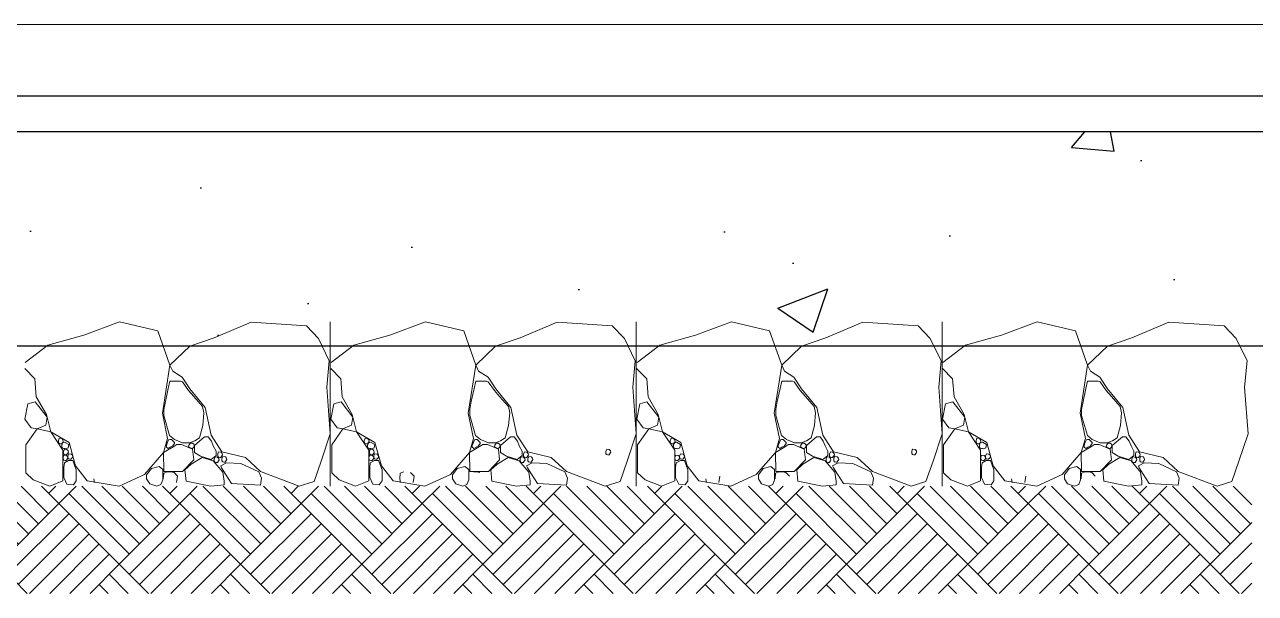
# Model space of a CAD drawing. Header units: millimetres. Extents: x -1932176 to 78768, y -1967 to 1266654.
# Drawn here: x -1855327.931 to -1855326.208, y 1151206.661 to 1151207.457 of the extents above; entities that cross this region are included whole.
import ezdxf

# ---------------------------------------------------------------- set-up
doc = ezdxf.new("R2010")
doc.units = ezdxf.units.MM
for name, color, linetype, lineweight in [('GROUND HATCH', 252, 'Continuous', 5), ('PLASTER', 252, 'Continuous', 15), ('section lines', 10, 'Continuous', 30)]:
    doc.layers.add(name, color=color, linetype=linetype, lineweight=lineweight)

msp = doc.modelspace()

# ---------------------------------------------------------------- hatches: boundary and pattern name
at = {"transparency": 33554582}
h = msp.add_hatch(dxfattribs=at)
h.set_pattern_fill('AR-CONC', color=256, scale=0.1)
h.set_pattern_definition([(50, (-1855419.87125, 1150986.7799), (0.7172602, -0.0627521), [0.075, -0.825]), (355, (-1855419.87125, 1150986.7799), (-0.1387513, 0.7521921), [0.06, -0.66]), (100.45144, (-1855419.8115, 1150986.7747), (0.5785088, 0.68944), [0.0637402, -0.7011421]), (46.1842, (-1855419.87125, 1150986.9799), (1.0672413, -0.1655193), [0.1125, -1.2375]), (96.63564, (-1855419.7823, 1150986.9661), (0.934662, 0.9741186), [0.0956103, -1.051714]), (351.18416, (-1855419.8713, 1150986.9799), (0.934662, 0.9741186), [0.09, -0.99]), (21, (-1855419.77125, 1150986.9299), (0.596907, -0.4026189), [0.075, -0.825]), (326, (-1855419.77125, 1150986.9299), (0.2433153, 0.72515), [0.06, -0.66]), (71.45144, (-1855419.7215, 1150986.8964), (0.8402224, 0.3225312), [0.0637402, -0.7011421]), (37.5, (-1855419.87125, 1150986.77993), (0.01215986, 0.33289385), [0, -0.652, 0, -0.67, 0, -0.6625]), (7.5, (-1855419.87125, 1150986.77993), (0.26306954, 0.3944117), [0, -0.382, 0, -0.637, 0, -0.2525]), (327.5, (-1855420.09425, 1150986.77993), (0.53382244, -0.02255487), [0, -0.25, 0, -0.78, 0, -1.035]), (317.5, (-1855420.19425, 1150986.77993), (0.5831862, 0.100105), [0, -0.325, 0, -0.518, 0, -0.735])])
h.paths.add_polyline_path([(-1855329.41345, 1151207.30688), (-1855329.41345, 1151207.00688), (-1855321.5808, 1151207.00688), (-1855321.5808, 1151207.30688)])
at = {"layer": 'GROUND HATCH', "ltscale": 3, "transparency": 33554687}
h = msp.add_hatch(dxfattribs=at)
h.set_pattern_fill('AR-PARQ1', color=256, scale=0.01, angle=45)
h.set_pattern_definition([(135, (-1856325.3285, 1150928.38429), (-0.169705627, 1e-17), [0.12, -0.12]), (135, (-1856325.31436, 1150928.39843), (-0.169705627, 1e-17), [0.12, -0.12]), (135, (-1856325.30022, 1150928.41258), (-0.169705627, 1e-17), [0.12, -0.12]), (135, (-1856325.28608, 1150928.42672), (-0.169705627, 1e-17), [0.12, -0.12]), (135, (-1856325.27194, 1150928.44086), (-0.169705627, 1e-17), [0.12, -0.12]), (135, (-1856325.25779, 1150928.455), (-0.169705627, 1e-17), [0.12, -0.12]), (135, (-1856325.24365, 1150928.46914), (-0.169705627, 1e-17), [0.12, -0.12]), (45, (-1856325.41336, 1150928.46914), (0.169705627, -1e-17), [0.12, -0.12]), (45, (-1856325.4275, 1150928.48329), (0.169705627, -1e-17), [0.12, -0.12]), (45, (-1856325.44164, 1150928.49743), (0.169705627, -1e-17), [0.12, -0.12]), (45, (-1856325.45578, 1150928.51157), (0.169705627, -1e-17), [0.12, -0.12]), (45, (-1856325.46993, 1150928.52571), (0.169705627, -1e-17), [0.12, -0.12]), (45, (-1856325.48407, 1150928.53985), (0.169705627, -1e-17), [0.12, -0.12]), (45, (-1856325.49821, 1150928.554), (0.169705627, -1e-17), [0.12, -0.12])])
h.paths.add_polyline_path([(-1855328.45717, 1151206.6608), (-1855328.02884, 1151206.6608), (-1855327.6005, 1151206.6608), (-1855327.17217, 1151206.6608), (-1855326.74383, 1151206.6608), (-1855326.21298, 1151206.6608), (-1855326.21298, 1151206.8108), (-1855326.74383, 1151206.8108), (-1855327.17217, 1151206.8108), (-1855327.6005, 1151206.8108), (-1855328.02884, 1151206.8108), (-1855328.45717, 1151206.8108), (-1855329.41298, 1151206.81714), (-1855329.41298, 1151206.66714)])

# ---------------------------------------------------------------- linework, layer by layer
at = {"layer": 'GROUND HATCH'}
for p, q in [((-1855327.5033, 1151206.8108), (-1855327.5033, 1151207.0408)), ((-1855327.5033, 1151206.8108), (-1855327.5033, 1151207.0408)), ((-1855327.5033, 1151206.8108), (-1855327.5033, 1151207.0408)), ((-1855327.07497, 1151206.8108), (-1855327.07497, 1151207.0408)), ((-1855327.07497, 1151206.8108), (-1855327.07497, 1151207.0408)), ((-1855327.07497, 1151206.8108), (-1855327.07497, 1151207.0408)), ((-1855326.64663, 1151206.8108), (-1855326.64663, 1151207.0408)), ((-1855326.64663, 1151206.8108), (-1855326.64663, 1151207.0408)), ((-1855326.64663, 1151206.8108), (-1855326.64663, 1151207.0408)), ((-1855327.73711, 1151206.82109), (-1855327.73663, 1151206.82924)), ((-1855327.73663, 1151206.82924), (-1855327.73126, 1151206.8307)), ((-1855327.73126, 1151206.8307), (-1855327.72729, 1151206.83088)), ((-1855327.72729, 1151206.83088), (-1855327.72209, 1151206.83005)), ((-1855327.72209, 1151206.83005), (-1855327.71715, 1151206.82477)), ((-1855327.40598, 1151206.82109), (-1855327.4055, 1151206.82924)), ((-1855327.4055, 1151206.82924), (-1855327.40013, 1151206.8307)), ((-1855327.39096, 1151206.83005), (-1855327.38601, 1151206.82477)), ((-1855327.30293, 1151206.8307), (-1855327.29896, 1151206.83088)), ((-1855327.29896, 1151206.83088), (-1855327.29375, 1151206.83005)), ((-1855326.88044, 1151206.82109), (-1855326.87996, 1151206.82924)), ((-1855326.87996, 1151206.82924), (-1855326.87459, 1151206.8307)), ((-1855326.87459, 1151206.8307), (-1855326.87062, 1151206.83088)), ((-1855326.87062, 1151206.83088), (-1855326.86542, 1151206.83005)), ((-1855326.86542, 1151206.83005), (-1855326.86048, 1151206.82477)), ((-1855326.45211, 1151206.82109), (-1855326.45162, 1151206.82924)), ((-1855326.45162, 1151206.82924), (-1855326.44626, 1151206.8307)), ((-1855326.44626, 1151206.8307), (-1855326.44229, 1151206.83088)), ((-1855326.44229, 1151206.83088), (-1855326.43708, 1151206.83005)), ((-1855326.43708, 1151206.83005), (-1855326.43214, 1151206.82477)), ((-1855327.83343, 1151206.81609), (-1855327.83432, 1151206.82109)), ((-1855327.71715, 1151206.82477), (-1855327.71862, 1151206.81602)), ((-1855327.4051, 1151206.81609), (-1855327.40598, 1151206.82109)), ((-1855327.38601, 1151206.82477), (-1855327.38749, 1151206.81602)), ((-1855326.97676, 1151206.81609), (-1855326.97765, 1151206.82109)), ((-1855326.95768, 1151206.82477), (-1855326.95916, 1151206.81602)), ((-1855326.54843, 1151206.81609), (-1855326.54931, 1151206.82109)), ((-1855326.52934, 1151206.82477), (-1855326.53082, 1151206.81602))]:
    msp.add_line(p, q, dxfattribs=at)
for points in [[(-1855327.93046, 1151206.98397), (-1855327.89867, 1151207.00804), (-1855327.84847, 1151207.02203), (-1855327.79842, 1151207.0408), (-1855327.74486, 1151207.02813), (-1855327.72782, 1151206.98031), (-1855327.73837, 1151206.91303), (-1855327.73107, 1151206.87737), (-1855327.73675, 1151206.85791), (-1855327.76353, 1151206.82711), (-1855327.79909, 1151206.8108), (-1855327.84379, 1151206.81815), (-1855327.86014, 1151206.83912), (-1855327.86914, 1151206.87178), (-1855327.89476, 1151206.8871), (-1855327.90088, 1151206.91106), (-1855327.91499, 1151206.93597), (-1855327.91687, 1151206.96087), (-1855327.93104, 1151206.97533)], [(-1855327.72782, 1151206.98031), (-1855327.70011, 1151207.00688), (-1855327.66594, 1151207.01826), (-1855327.61413, 1151207.0403), (-1855327.53679, 1151207.03512), (-1855327.51981, 1151207.01769), (-1855327.50472, 1151206.98612), (-1855327.50802, 1151206.94938), (-1855327.5033, 1151206.88416), (-1855327.51603, 1151206.84601), (-1855327.52594, 1151206.81727), (-1855327.54669, 1151206.8108), (-1855327.60093, 1151206.8314), (-1855327.62215, 1151206.85119), (-1855327.65516, 1151206.85873), (-1855327.67025, 1151206.88228), (-1855327.67874, 1151206.92091), (-1855327.69997, 1151206.94729), (-1855327.71081, 1151206.9633), (-1855327.72402, 1151206.97178), (-1855327.72402, 1151206.97178), (-1855327.72782, 1151206.98031)], [(-1855327.50212, 1151206.98397), (-1855327.47033, 1151207.00804), (-1855327.42013, 1151207.02203), (-1855327.37009, 1151207.0408), (-1855327.31653, 1151207.02813), (-1855327.29949, 1151206.98031), (-1855327.31004, 1151206.91303), (-1855327.30273, 1151206.87737), (-1855327.30841, 1151206.85791), (-1855327.33519, 1151206.82711), (-1855327.37075, 1151206.8108), (-1855327.41545, 1151206.81815), (-1855327.43181, 1151206.83912), (-1855327.4408, 1151206.87178), (-1855327.46642, 1151206.8871), (-1855327.47254, 1151206.91106), (-1855327.48665, 1151206.93597), (-1855327.48853, 1151206.96087), (-1855327.50271, 1151206.97533)], [(-1855327.29949, 1151206.98031), (-1855327.27178, 1151207.00688), (-1855327.2376, 1151207.01826), (-1855327.1858, 1151207.0403), (-1855327.10845, 1151207.03512), (-1855327.09147, 1151207.01769), (-1855327.07638, 1151206.98612), (-1855327.07968, 1151206.94938), (-1855327.07497, 1151206.88416), (-1855327.0877, 1151206.84601), (-1855327.0976, 1151206.81727), (-1855327.11835, 1151206.8108), (-1855327.17259, 1151206.8314), (-1855327.19381, 1151206.85119), (-1855327.22683, 1151206.85873), (-1855327.24192, 1151206.88228), (-1855327.25041, 1151206.92091), (-1855327.27163, 1151206.94729), (-1855327.28248, 1151206.9633), (-1855327.29568, 1151206.97178), (-1855327.29568, 1151206.97178), (-1855327.29949, 1151206.98031)], [(-1855327.07379, 1151206.98397), (-1855327.042, 1151207.00804), (-1855326.9918, 1151207.02203), (-1855326.94175, 1151207.0408), (-1855326.88819, 1151207.02813), (-1855326.87115, 1151206.98031), (-1855326.8817, 1151206.91303), (-1855326.8744, 1151206.87737), (-1855326.88008, 1151206.85791), (-1855326.90686, 1151206.82711), (-1855326.94242, 1151206.8108), (-1855326.98712, 1151206.81815), (-1855327.00347, 1151206.83912), (-1855327.01247, 1151206.87178), (-1855327.03809, 1151206.8871), (-1855327.04421, 1151206.91106), (-1855327.05832, 1151206.93597), (-1855327.0602, 1151206.96087), (-1855327.07437, 1151206.97533)], [(-1855326.87115, 1151206.98031), (-1855326.84344, 1151207.00688), (-1855326.80927, 1151207.01826), (-1855326.75746, 1151207.0403), (-1855326.68012, 1151207.03512), (-1855326.66314, 1151207.01769), (-1855326.64805, 1151206.98612), (-1855326.65135, 1151206.94938), (-1855326.64663, 1151206.88416), (-1855326.65936, 1151206.84601), (-1855326.66927, 1151206.81727), (-1855326.69002, 1151206.8108), (-1855326.74426, 1151206.8314), (-1855326.76548, 1151206.85119), (-1855326.79849, 1151206.85873), (-1855326.81358, 1151206.88228), (-1855326.82207, 1151206.92091), (-1855326.8433, 1151206.94729), (-1855326.85414, 1151206.9633), (-1855326.86735, 1151206.97178), (-1855326.86735, 1151206.97178), (-1855326.87115, 1151206.98031)], [(-1855326.64545, 1151206.98397), (-1855326.61366, 1151207.00804), (-1855326.56346, 1151207.02203), (-1855326.51342, 1151207.0408), (-1855326.45986, 1151207.02813), (-1855326.44282, 1151206.98031), (-1855326.45337, 1151206.91303), (-1855326.44606, 1151206.87737), (-1855326.45174, 1151206.85791), (-1855326.47852, 1151206.82711), (-1855326.51408, 1151206.8108), (-1855326.55878, 1151206.81815), (-1855326.57514, 1151206.83912), (-1855326.58413, 1151206.87178), (-1855326.60975, 1151206.8871), (-1855326.61587, 1151206.91106), (-1855326.62998, 1151206.93597), (-1855326.63186, 1151206.96087), (-1855326.64604, 1151206.97533)], [(-1855326.44282, 1151206.98031), (-1855326.41511, 1151207.00688), (-1855326.38093, 1151207.01826), (-1855326.32913, 1151207.0403), (-1855326.25178, 1151207.03512), (-1855326.2348, 1151207.01769), (-1855326.21971, 1151206.98612), (-1855326.22301, 1151206.94938), (-1855326.2183, 1151206.88416), (-1855326.23103, 1151206.84601), (-1855326.24093, 1151206.81727), (-1855326.26168, 1151206.8108), (-1855326.31592, 1151206.8314), (-1855326.33714, 1151206.85119), (-1855326.37016, 1151206.85873), (-1855326.38525, 1151206.88228), (-1855326.39374, 1151206.92091), (-1855326.41496, 1151206.94729), (-1855326.42581, 1151206.9633), (-1855326.43901, 1151206.97178), (-1855326.43901, 1151206.97178), (-1855326.44282, 1151206.98031)], [(-1855327.71291, 1151206.95793), (-1855327.72782, 1151206.95793), (-1855327.73018, 1151206.94735), (-1855327.73419, 1151206.9293), (-1855327.73628, 1151206.91826), (-1855327.73628, 1151206.90993), (-1855327.72828, 1151206.88163), (-1855327.72134, 1151206.87618), (-1855327.7102, 1151206.87152), (-1855327.70053, 1151206.87152), (-1855327.69314, 1151206.87447), (-1855327.68666, 1151206.87845), (-1855327.682, 1151206.89582), (-1855327.68041, 1151206.91344), (-1855327.68222, 1151206.92235), (-1855327.6945, 1151206.93644), (-1855327.70185, 1151206.94486), (-1855327.71043, 1151206.9568), (-1855327.71291, 1151206.95793)], [(-1855327.28458, 1151206.95793), (-1855327.29949, 1151206.95793), (-1855327.30184, 1151206.94735), (-1855327.30586, 1151206.9293), (-1855327.30794, 1151206.91826), (-1855327.30794, 1151206.90993), (-1855327.29994, 1151206.88163), (-1855327.29301, 1151206.87618), (-1855327.28186, 1151206.87152), (-1855327.2722, 1151206.87152), (-1855327.26481, 1151206.87447), (-1855327.25833, 1151206.87845), (-1855327.25367, 1151206.89582), (-1855327.25207, 1151206.91344), (-1855327.25389, 1151206.92235), (-1855327.26617, 1151206.93644), (-1855327.27351, 1151206.94486), (-1855327.28209, 1151206.9568), (-1855327.28458, 1151206.95793)], [(-1855326.85624, 1151206.95793), (-1855326.87115, 1151206.95793), (-1855326.87351, 1151206.94735), (-1855326.87752, 1151206.9293), (-1855326.87961, 1151206.91826), (-1855326.87961, 1151206.90993), (-1855326.87161, 1151206.88163), (-1855326.86467, 1151206.87618), (-1855326.85353, 1151206.87152), (-1855326.84386, 1151206.87152), (-1855326.83647, 1151206.87447), (-1855326.82999, 1151206.87845), (-1855326.82533, 1151206.89582), (-1855326.82374, 1151206.91344), (-1855326.82555, 1151206.92235), (-1855326.83783, 1151206.93644), (-1855326.84518, 1151206.94486), (-1855326.85376, 1151206.9568), (-1855326.85624, 1151206.95793)], [(-1855326.42791, 1151206.95793), (-1855326.44282, 1151206.95793), (-1855326.44517, 1151206.94735), (-1855326.44919, 1151206.9293), (-1855326.45127, 1151206.91826), (-1855326.45127, 1151206.90993), (-1855326.44327, 1151206.88163), (-1855326.43633, 1151206.87618), (-1855326.42519, 1151206.87152), (-1855326.41553, 1151206.87152), (-1855326.40814, 1151206.87447), (-1855326.40166, 1151206.87845), (-1855326.397, 1151206.89582), (-1855326.3954, 1151206.91344), (-1855326.39722, 1151206.92235), (-1855326.4095, 1151206.93644), (-1855326.41684, 1151206.94486), (-1855326.42542, 1151206.9568), (-1855326.42791, 1151206.95793)], [(-1855327.92204, 1151206.89243), (-1855327.9309, 1151206.90459), (-1855327.92668, 1151206.92604), (-1855327.91663, 1151206.92903), (-1855327.89997, 1151206.90743), (-1855327.90172, 1151206.8961), (-1855327.91388, 1151206.8909), (-1855327.92204, 1151206.89243)], [(-1855327.4937, 1151206.89243), (-1855327.50257, 1151206.90459), (-1855327.49834, 1151206.92604), (-1855327.4883, 1151206.92903), (-1855327.47163, 1151206.90743), (-1855327.47339, 1151206.8961), (-1855327.48555, 1151206.8909), (-1855327.4937, 1151206.89243)], [(-1855327.06537, 1151206.89243), (-1855327.07423, 1151206.90459), (-1855327.07, 1151206.92604), (-1855327.05996, 1151206.92903), (-1855327.0433, 1151206.90743), (-1855327.04505, 1151206.8961), (-1855327.05721, 1151206.8909), (-1855327.06537, 1151206.89243)], [(-1855326.63703, 1151206.89243), (-1855326.6459, 1151206.90459), (-1855326.64167, 1151206.92604), (-1855326.63162, 1151206.92903), (-1855326.61496, 1151206.90743), (-1855326.61671, 1151206.8961), (-1855326.62888, 1151206.8909), (-1855326.63703, 1151206.89243)], [(-1855327.8777, 1151206.86147), (-1855327.89476, 1151206.8871), (-1855327.91388, 1151206.8909), (-1855327.92965, 1151206.86852), (-1855327.92965, 1151206.82932), (-1855327.91932, 1151206.81982), (-1855327.89621, 1151206.8108), (-1855327.8777, 1151206.81838), (-1855327.8777, 1151206.86147)], [(-1855327.67926, 1151206.87987), (-1855327.6934, 1151206.868), (-1855327.6934, 1151206.85811), (-1855327.68492, 1151206.85275), (-1855327.67021, 1151206.84822), (-1855327.66313, 1151206.85359), (-1855327.66313, 1151206.85981), (-1855327.66709, 1151206.86715), (-1855327.66964, 1151206.87365), (-1855327.67415, 1151206.88005), (-1855327.67904, 1151206.88005)], [(-1855327.44936, 1151206.86147), (-1855327.46642, 1151206.8871), (-1855327.48555, 1151206.8909), (-1855327.50132, 1151206.86852), (-1855327.50132, 1151206.82932), (-1855327.49099, 1151206.81982), (-1855327.46787, 1151206.8108), (-1855327.44936, 1151206.81838), (-1855327.44936, 1151206.86147)], [(-1855327.25092, 1151206.87987), (-1855327.26507, 1151206.868), (-1855327.26507, 1151206.85811), (-1855327.25658, 1151206.85275), (-1855327.24187, 1151206.84822), (-1855327.2348, 1151206.85359), (-1855327.2348, 1151206.85981), (-1855327.23876, 1151206.86715), (-1855327.24131, 1151206.87365), (-1855327.24582, 1151206.88005), (-1855327.2507, 1151206.88005)], [(-1855327.02103, 1151206.86147), (-1855327.03809, 1151206.8871), (-1855327.05721, 1151206.8909), (-1855327.07298, 1151206.86852), (-1855327.07298, 1151206.82932), (-1855327.06265, 1151206.81982), (-1855327.03953, 1151206.8108), (-1855327.02103, 1151206.81838), (-1855327.02103, 1151206.86147)], [(-1855326.82259, 1151206.87987), (-1855326.83673, 1151206.868), (-1855326.83673, 1151206.85811), (-1855326.82825, 1151206.85275), (-1855326.81354, 1151206.84822), (-1855326.80646, 1151206.85359), (-1855326.80646, 1151206.85981), (-1855326.81042, 1151206.86715), (-1855326.81297, 1151206.87365), (-1855326.81748, 1151206.88005), (-1855326.82237, 1151206.88005)], [(-1855326.59269, 1151206.86147), (-1855326.60975, 1151206.8871), (-1855326.62888, 1151206.8909), (-1855326.64465, 1151206.86852), (-1855326.64465, 1151206.82932), (-1855326.63432, 1151206.81982), (-1855326.6112, 1151206.8108), (-1855326.59269, 1151206.81838), (-1855326.59269, 1151206.86147)], [(-1855326.39425, 1151206.87987), (-1855326.4084, 1151206.868), (-1855326.4084, 1151206.85811), (-1855326.39991, 1151206.85275), (-1855326.3852, 1151206.84822), (-1855326.37813, 1151206.85359), (-1855326.37813, 1151206.85981), (-1855326.38209, 1151206.86715), (-1855326.38464, 1151206.87365), (-1855326.38915, 1151206.88005), (-1855326.39403, 1151206.88005)], [(-1855327.88278, 1151206.87793), (-1855327.87934, 1151206.87736), (-1855327.87771, 1151206.87562), (-1855327.87725, 1151206.87358), (-1855327.87805, 1151206.87214), (-1855327.87971, 1151206.87007), (-1855327.88115, 1151206.87007), (-1855327.88308, 1151206.87048), (-1855327.88407, 1151206.87196), (-1855327.88407, 1151206.87453), (-1855327.88335, 1151206.87683), (-1855327.88278, 1151206.87793)], [(-1855327.87816, 1151206.87134), (-1855327.87528, 1151206.87266), (-1855327.86948, 1151206.86922), (-1855327.8704, 1151206.86436), (-1855327.87333, 1151206.86335), (-1855327.87509, 1151206.86348), (-1855327.87653, 1151206.86348), (-1855327.87846, 1151206.8639), (-1855327.87944, 1151206.86537), (-1855327.87944, 1151206.86794), (-1855327.87873, 1151206.87025), (-1855327.87816, 1151206.87134)], [(-1855327.87558, 1151206.86278), (-1855327.87214, 1151206.86222), (-1855327.87051, 1151206.86048), (-1855327.87006, 1151206.85844), (-1855327.87085, 1151206.857), (-1855327.87252, 1151206.85492), (-1855327.87396, 1151206.85492), (-1855327.87589, 1151206.85534), (-1855327.87687, 1151206.85681), (-1855327.87687, 1151206.85938), (-1855327.87615, 1151206.86169), (-1855327.87558, 1151206.86278)], [(-1855327.72253, 1151206.86653), (-1855327.73675, 1151206.85791), (-1855327.73635, 1151206.83122), (-1855327.7266, 1151206.83122), (-1855327.71034, 1151206.83122), (-1855327.6946, 1151206.84787), (-1855327.69624, 1151206.86259), (-1855327.71153, 1151206.86941), (-1855327.71823, 1151206.86914), (-1855327.72253, 1151206.86653)], [(-1855327.72966, 1151206.87564), (-1855327.73157, 1151206.8709), (-1855327.73287, 1151206.86764), (-1855327.73287, 1151206.86529), (-1855327.73052, 1151206.86377), (-1855327.72757, 1151206.86539), (-1855327.72403, 1151206.86733), (-1855327.72168, 1151206.87042), (-1855327.72168, 1151206.87213), (-1855327.72396, 1151206.87431), (-1855327.72586, 1151206.87613), (-1855327.72814, 1151206.87613), (-1855327.72966, 1151206.87564)], [(-1855327.69929, 1151206.87084), (-1855327.70122, 1151206.86833), (-1855327.70211, 1151206.86651), (-1855327.70078, 1151206.86558), (-1855327.69953, 1151206.8647), (-1855327.69636, 1151206.8636), (-1855327.69468, 1151206.86498), (-1855327.6941, 1151206.86661), (-1855327.69386, 1151206.86857), (-1855327.69455, 1151206.8695), (-1855327.69649, 1151206.87089), (-1855327.69796, 1151206.87119), (-1855327.69929, 1151206.87084)], [(-1855327.45445, 1151206.87793), (-1855327.451, 1151206.87736), (-1855327.44937, 1151206.87562), (-1855327.44892, 1151206.87358), (-1855327.44971, 1151206.87214), (-1855327.45138, 1151206.87007), (-1855327.45282, 1151206.87007), (-1855327.45475, 1151206.87048), (-1855327.45573, 1151206.87196), (-1855327.45573, 1151206.87453), (-1855327.45501, 1151206.87683), (-1855327.45445, 1151206.87793)], [(-1855327.44982, 1151206.87134), (-1855327.44694, 1151206.87266), (-1855327.44115, 1151206.86922), (-1855327.44207, 1151206.86436), (-1855327.44499, 1151206.86335), (-1855327.44676, 1151206.86348), (-1855327.4482, 1151206.86348), (-1855327.45013, 1151206.8639), (-1855327.45111, 1151206.86537), (-1855327.45111, 1151206.86794), (-1855327.45039, 1151206.87025), (-1855327.44982, 1151206.87134)], [(-1855327.44725, 1151206.86278), (-1855327.44381, 1151206.86222), (-1855327.44218, 1151206.86048), (-1855327.44172, 1151206.85844), (-1855327.44252, 1151206.857), (-1855327.44418, 1151206.85492), (-1855327.44562, 1151206.85492), (-1855327.44755, 1151206.85534), (-1855327.44854, 1151206.85681), (-1855327.44854, 1151206.85938), (-1855327.44782, 1151206.86169), (-1855327.44725, 1151206.86278)], [(-1855327.2942, 1151206.86653), (-1855327.30841, 1151206.85791), (-1855327.30802, 1151206.83122), (-1855327.29826, 1151206.83122), (-1855327.282, 1151206.83122), (-1855327.26626, 1151206.84787), (-1855327.2679, 1151206.86259), (-1855327.28319, 1151206.86941), (-1855327.2899, 1151206.86914), (-1855327.2942, 1151206.86653)], [(-1855327.30133, 1151206.87564), (-1855327.30323, 1151206.8709), (-1855327.30453, 1151206.86764), (-1855327.30453, 1151206.86529), (-1855327.30218, 1151206.86377), (-1855327.29924, 1151206.86539), (-1855327.2957, 1151206.86733), (-1855327.29334, 1151206.87042), (-1855327.29334, 1151206.87213), (-1855327.29562, 1151206.87431), (-1855327.29752, 1151206.87613), (-1855327.29981, 1151206.87613), (-1855327.30133, 1151206.87564)], [(-1855327.27095, 1151206.87084), (-1855327.27289, 1151206.86833), (-1855327.27378, 1151206.86651), (-1855327.27245, 1151206.86558), (-1855327.2712, 1151206.8647), (-1855327.26803, 1151206.8636), (-1855327.26635, 1151206.86498), (-1855327.26576, 1151206.86661), (-1855327.26552, 1151206.86857), (-1855327.26622, 1151206.8695), (-1855327.26816, 1151206.87089), (-1855327.26962, 1151206.87119), (-1855327.27095, 1151206.87084)], [(-1855327.11612, 1151206.86278), (-1855327.11267, 1151206.86222), (-1855327.11105, 1151206.86048), (-1855327.11059, 1151206.85844), (-1855327.11139, 1151206.857), (-1855327.11305, 1151206.85492), (-1855327.11449, 1151206.85492), (-1855327.11642, 1151206.85534), (-1855327.1174, 1151206.85681), (-1855327.1174, 1151206.85938), (-1855327.11669, 1151206.86169), (-1855327.11612, 1151206.86278)], [(-1855327.02611, 1151206.87793), (-1855327.02267, 1151206.87736), (-1855327.02104, 1151206.87562), (-1855327.02058, 1151206.87358), (-1855327.02138, 1151206.87214), (-1855327.02304, 1151206.87007), (-1855327.02448, 1151206.87007), (-1855327.02641, 1151206.87048), (-1855327.0274, 1151206.87196), (-1855327.0274, 1151206.87453), (-1855327.02668, 1151206.87683), (-1855327.02611, 1151206.87793)], [(-1855327.02149, 1151206.87134), (-1855327.0186, 1151206.87266), (-1855327.01281, 1151206.86922), (-1855327.01373, 1151206.86436), (-1855327.01666, 1151206.86335), (-1855327.01842, 1151206.86348), (-1855327.01986, 1151206.86348), (-1855327.02179, 1151206.8639), (-1855327.02277, 1151206.86537), (-1855327.02277, 1151206.86794), (-1855327.02206, 1151206.87025), (-1855327.02149, 1151206.87134)], [(-1855326.86586, 1151206.86653), (-1855326.88008, 1151206.85791), (-1855326.87968, 1151206.83122), (-1855326.86993, 1151206.83122), (-1855326.85367, 1151206.83122), (-1855326.83793, 1151206.84787), (-1855326.83957, 1151206.86259), (-1855326.85486, 1151206.86941), (-1855326.86156, 1151206.86914), (-1855326.86586, 1151206.86653)], [(-1855326.87299, 1151206.87564), (-1855326.8749, 1151206.8709), (-1855326.8762, 1151206.86764), (-1855326.8762, 1151206.86529), (-1855326.87385, 1151206.86377), (-1855326.8709, 1151206.86539), (-1855326.86736, 1151206.86733), (-1855326.86501, 1151206.87042), (-1855326.86501, 1151206.87213), (-1855326.86729, 1151206.87431), (-1855326.86919, 1151206.87613), (-1855326.87147, 1151206.87613), (-1855326.87299, 1151206.87564)], [(-1855326.84262, 1151206.87084), (-1855326.84455, 1151206.86833), (-1855326.84544, 1151206.86651), (-1855326.84411, 1151206.86558), (-1855326.84286, 1151206.8647), (-1855326.83969, 1151206.8636), (-1855326.83801, 1151206.86498), (-1855326.83743, 1151206.86661), (-1855326.83719, 1151206.86857), (-1855326.83788, 1151206.8695), (-1855326.83982, 1151206.87089), (-1855326.84129, 1151206.87119), (-1855326.84262, 1151206.87084)], [(-1855326.68778, 1151206.86278), (-1855326.68434, 1151206.86222), (-1855326.68271, 1151206.86048), (-1855326.68226, 1151206.85844), (-1855326.68305, 1151206.857), (-1855326.68472, 1151206.85492), (-1855326.68616, 1151206.85492), (-1855326.68809, 1151206.85534), (-1855326.68907, 1151206.85681), (-1855326.68907, 1151206.85938), (-1855326.68835, 1151206.86169), (-1855326.68778, 1151206.86278)], [(-1855326.59778, 1151206.87793), (-1855326.59433, 1151206.87736), (-1855326.5927, 1151206.87562), (-1855326.59225, 1151206.87358), (-1855326.59304, 1151206.87214), (-1855326.59471, 1151206.87007), (-1855326.59615, 1151206.87007), (-1855326.59808, 1151206.87048), (-1855326.59906, 1151206.87196), (-1855326.59906, 1151206.87453), (-1855326.59834, 1151206.87683), (-1855326.59778, 1151206.87793)], [(-1855326.59315, 1151206.87134), (-1855326.59027, 1151206.87266), (-1855326.58448, 1151206.86922), (-1855326.5854, 1151206.86436), (-1855326.58832, 1151206.86335), (-1855326.59009, 1151206.86348), (-1855326.59153, 1151206.86348), (-1855326.59346, 1151206.8639), (-1855326.59444, 1151206.86537), (-1855326.59444, 1151206.86794), (-1855326.59372, 1151206.87025), (-1855326.59315, 1151206.87134)], [(-1855326.43753, 1151206.86653), (-1855326.45174, 1151206.85791), (-1855326.45135, 1151206.83122), (-1855326.44159, 1151206.83122), (-1855326.42533, 1151206.83122), (-1855326.40959, 1151206.84787), (-1855326.41123, 1151206.86259), (-1855326.42652, 1151206.86941), (-1855326.43323, 1151206.86914), (-1855326.43753, 1151206.86653)], [(-1855326.44466, 1151206.87564), (-1855326.44656, 1151206.8709), (-1855326.44786, 1151206.86764), (-1855326.44786, 1151206.86529), (-1855326.44551, 1151206.86377), (-1855326.44257, 1151206.86539), (-1855326.43903, 1151206.86733), (-1855326.43667, 1151206.87042), (-1855326.43667, 1151206.87213), (-1855326.43895, 1151206.87431), (-1855326.44085, 1151206.87613), (-1855326.44314, 1151206.87613), (-1855326.44466, 1151206.87564)], [(-1855326.41428, 1151206.87084), (-1855326.41622, 1151206.86833), (-1855326.41711, 1151206.86651), (-1855326.41578, 1151206.86558), (-1855326.41453, 1151206.8647), (-1855326.41136, 1151206.8636), (-1855326.40968, 1151206.86498), (-1855326.40909, 1151206.86661), (-1855326.40885, 1151206.86857), (-1855326.40955, 1151206.8695), (-1855326.41149, 1151206.87089), (-1855326.41295, 1151206.87119), (-1855326.41428, 1151206.87084)], [(-1855327.87626, 1151206.85447), (-1855327.87282, 1151206.85391), (-1855327.87119, 1151206.85217), (-1855327.87074, 1151206.85013), (-1855327.87153, 1151206.84869), (-1855327.8732, 1151206.84661), (-1855327.87464, 1151206.84661), (-1855327.87657, 1151206.84703), (-1855327.87755, 1151206.8485), (-1855327.87755, 1151206.85107), (-1855327.87683, 1151206.85338), (-1855327.87626, 1151206.85447)], [(-1855327.87565, 1151206.84341), (-1855327.86984, 1151206.84697), (-1855327.86393, 1151206.84697), (-1855327.85921, 1151206.83391), (-1855327.85921, 1151206.81822), (-1855327.86305, 1151206.81253), (-1855327.87215, 1151206.81373), (-1855327.87642, 1151206.82304), (-1855327.87642, 1151206.83683), (-1855327.87565, 1151206.84341)], [(-1855327.86955, 1151206.85634), (-1855327.86611, 1151206.85577), (-1855327.86448, 1151206.85403), (-1855327.86403, 1151206.85199), (-1855327.86482, 1151206.85055), (-1855327.86649, 1151206.84848), (-1855327.86793, 1151206.84848), (-1855327.86986, 1151206.84889), (-1855327.87084, 1151206.85036), (-1855327.87084, 1151206.85294), (-1855327.87012, 1151206.85524), (-1855327.86955, 1151206.85634)], [(-1855327.69818, 1151206.84143), (-1855327.68271, 1151206.85108), (-1855327.66712, 1151206.84613), (-1855327.65371, 1151206.83051), (-1855327.65183, 1151206.81777), (-1855327.65183, 1151206.8126), (-1855327.67082, 1151206.8108), (-1855327.70532, 1151206.81806), (-1855327.70677, 1151206.83384), (-1855327.70677, 1151206.83384), (-1855327.69818, 1151206.84143)], [(-1855327.66453, 1151206.85193), (-1855327.66108, 1151206.85136), (-1855327.65946, 1151206.84962), (-1855327.659, 1151206.84758), (-1855327.6598, 1151206.84614), (-1855327.66146, 1151206.84407), (-1855327.6629, 1151206.84407), (-1855327.66483, 1151206.84448), (-1855327.66581, 1151206.84596), (-1855327.66581, 1151206.84853), (-1855327.66509, 1151206.85083), (-1855327.66453, 1151206.85193)], [(-1855327.6597, 1151206.85895), (-1855327.65626, 1151206.85838), (-1855327.65463, 1151206.85664), (-1855327.65417, 1151206.8546), (-1855327.65497, 1151206.85316), (-1855327.65663, 1151206.85108), (-1855327.65807, 1151206.85108), (-1855327.66, 1151206.8515), (-1855327.66099, 1151206.85297), (-1855327.66099, 1151206.85554), (-1855327.66027, 1151206.85785), (-1855327.6597, 1151206.85895)], [(-1855327.65367, 1151206.8525), (-1855327.65023, 1151206.85193), (-1855327.6486, 1151206.85019), (-1855327.64814, 1151206.84815), (-1855327.64894, 1151206.84672), (-1855327.6506, 1151206.84464), (-1855327.65204, 1151206.84464), (-1855327.65397, 1151206.84505), (-1855327.65496, 1151206.84653), (-1855327.65496, 1151206.8491), (-1855327.65424, 1151206.8514), (-1855327.65367, 1151206.8525)], [(-1855327.44793, 1151206.85447), (-1855327.44449, 1151206.85391), (-1855327.44286, 1151206.85217), (-1855327.4424, 1151206.85013), (-1855327.4432, 1151206.84869), (-1855327.44486, 1151206.84661), (-1855327.4463, 1151206.84661), (-1855327.44823, 1151206.84703), (-1855327.44922, 1151206.8485), (-1855327.44922, 1151206.85107), (-1855327.4485, 1151206.85338), (-1855327.44793, 1151206.85447)], [(-1855327.44731, 1151206.84341), (-1855327.44151, 1151206.84697), (-1855327.43559, 1151206.84697), (-1855327.43088, 1151206.83391), (-1855327.43088, 1151206.81822), (-1855327.43471, 1151206.81253), (-1855327.44381, 1151206.81373), (-1855327.44809, 1151206.82304), (-1855327.44809, 1151206.83683), (-1855327.44731, 1151206.84341)], [(-1855327.44122, 1151206.85634), (-1855327.43777, 1151206.85577), (-1855327.43615, 1151206.85403), (-1855327.43569, 1151206.85199), (-1855327.43649, 1151206.85055), (-1855327.43815, 1151206.84848), (-1855327.43959, 1151206.84848), (-1855327.44152, 1151206.84889), (-1855327.44251, 1151206.85036), (-1855327.44251, 1151206.85294), (-1855327.44179, 1151206.85524), (-1855327.44122, 1151206.85634)], [(-1855327.26985, 1151206.84143), (-1855327.25438, 1151206.85108), (-1855327.23879, 1151206.84613), (-1855327.22538, 1151206.83051), (-1855327.22349, 1151206.81777), (-1855327.22349, 1151206.8126), (-1855327.24249, 1151206.8108), (-1855327.27699, 1151206.81806), (-1855327.27844, 1151206.83384), (-1855327.27844, 1151206.83384), (-1855327.26985, 1151206.84143)], [(-1855327.23619, 1151206.85193), (-1855327.23275, 1151206.85136), (-1855327.23112, 1151206.84962), (-1855327.23067, 1151206.84758), (-1855327.23146, 1151206.84614), (-1855327.23313, 1151206.84407), (-1855327.23456, 1151206.84407), (-1855327.23649, 1151206.84448), (-1855327.23748, 1151206.84596), (-1855327.23748, 1151206.84853), (-1855327.23676, 1151206.85083), (-1855327.23619, 1151206.85193)], [(-1855327.23137, 1151206.85895), (-1855327.22792, 1151206.85838), (-1855327.22629, 1151206.85664), (-1855327.22584, 1151206.8546), (-1855327.22663, 1151206.85316), (-1855327.2283, 1151206.85108), (-1855327.22974, 1151206.85108), (-1855327.23167, 1151206.8515), (-1855327.23265, 1151206.85297), (-1855327.23265, 1151206.85554), (-1855327.23193, 1151206.85785), (-1855327.23137, 1151206.85895)], [(-1855327.22533, 1151206.8525), (-1855327.22189, 1151206.85193), (-1855327.22026, 1151206.85019), (-1855327.21981, 1151206.84815), (-1855327.2206, 1151206.84672), (-1855327.22227, 1151206.84464), (-1855327.22371, 1151206.84464), (-1855327.22564, 1151206.84505), (-1855327.22662, 1151206.84653), (-1855327.22662, 1151206.8491), (-1855327.2259, 1151206.8514), (-1855327.22533, 1151206.8525)], [(-1855327.01959, 1151206.85447), (-1855327.01615, 1151206.85391), (-1855327.01452, 1151206.85217), (-1855327.01407, 1151206.85013), (-1855327.01486, 1151206.84869), (-1855327.01653, 1151206.84661), (-1855327.01797, 1151206.84661), (-1855327.0199, 1151206.84703), (-1855327.02088, 1151206.8485), (-1855327.02088, 1151206.85107), (-1855327.02016, 1151206.85338), (-1855327.01959, 1151206.85447)], [(-1855327.01898, 1151206.84341), (-1855327.01317, 1151206.84697), (-1855327.00726, 1151206.84697), (-1855327.00254, 1151206.83391), (-1855327.00254, 1151206.81822), (-1855327.00638, 1151206.81253), (-1855327.01548, 1151206.81373), (-1855327.01975, 1151206.82304), (-1855327.01975, 1151206.83683), (-1855327.01898, 1151206.84341)], [(-1855327.01288, 1151206.85634), (-1855327.00944, 1151206.85577), (-1855327.00781, 1151206.85403), (-1855327.00736, 1151206.85199), (-1855327.00815, 1151206.85055), (-1855327.00982, 1151206.84848), (-1855327.01126, 1151206.84848), (-1855327.01319, 1151206.84889), (-1855327.01417, 1151206.85036), (-1855327.01417, 1151206.85294), (-1855327.01345, 1151206.85524), (-1855327.01288, 1151206.85634)], [(-1855326.84151, 1151206.84143), (-1855326.82604, 1151206.85108), (-1855326.81045, 1151206.84613), (-1855326.79704, 1151206.83051), (-1855326.79516, 1151206.81777), (-1855326.79516, 1151206.8126), (-1855326.81415, 1151206.8108), (-1855326.84865, 1151206.81806), (-1855326.8501, 1151206.83384), (-1855326.8501, 1151206.83384), (-1855326.84151, 1151206.84143)], [(-1855326.80786, 1151206.85193), (-1855326.80441, 1151206.85136), (-1855326.80279, 1151206.84962), (-1855326.80233, 1151206.84758), (-1855326.80313, 1151206.84614), (-1855326.80479, 1151206.84407), (-1855326.80623, 1151206.84407), (-1855326.80816, 1151206.84448), (-1855326.80914, 1151206.84596), (-1855326.80914, 1151206.84853), (-1855326.80842, 1151206.85083), (-1855326.80786, 1151206.85193)], [(-1855326.80303, 1151206.85895), (-1855326.79959, 1151206.85838), (-1855326.79796, 1151206.85664), (-1855326.7975, 1151206.8546), (-1855326.7983, 1151206.85316), (-1855326.79996, 1151206.85108), (-1855326.8014, 1151206.85108), (-1855326.80333, 1151206.8515), (-1855326.80432, 1151206.85297), (-1855326.80432, 1151206.85554), (-1855326.8036, 1151206.85785), (-1855326.80303, 1151206.85895)], [(-1855326.797, 1151206.8525), (-1855326.79356, 1151206.85193), (-1855326.79193, 1151206.85019), (-1855326.79147, 1151206.84815), (-1855326.79227, 1151206.84672), (-1855326.79393, 1151206.84464), (-1855326.79537, 1151206.84464), (-1855326.7973, 1151206.84505), (-1855326.79829, 1151206.84653), (-1855326.79829, 1151206.8491), (-1855326.79757, 1151206.8514), (-1855326.797, 1151206.8525)], [(-1855326.59126, 1151206.85447), (-1855326.58781, 1151206.85391), (-1855326.58619, 1151206.85217), (-1855326.58573, 1151206.85013), (-1855326.58653, 1151206.84869), (-1855326.58819, 1151206.84661), (-1855326.58963, 1151206.84661), (-1855326.59156, 1151206.84703), (-1855326.59255, 1151206.8485), (-1855326.59255, 1151206.85107), (-1855326.59183, 1151206.85338), (-1855326.59126, 1151206.85447)], [(-1855326.59064, 1151206.84341), (-1855326.58484, 1151206.84697), (-1855326.57892, 1151206.84697), (-1855326.57421, 1151206.83391), (-1855326.57421, 1151206.81822), (-1855326.57804, 1151206.81253), (-1855326.58714, 1151206.81373), (-1855326.59142, 1151206.82304), (-1855326.59142, 1151206.83683), (-1855326.59064, 1151206.84341)], [(-1855326.58455, 1151206.85634), (-1855326.5811, 1151206.85577), (-1855326.57948, 1151206.85403), (-1855326.57902, 1151206.85199), (-1855326.57982, 1151206.85055), (-1855326.58148, 1151206.84848), (-1855326.58292, 1151206.84848), (-1855326.58485, 1151206.84889), (-1855326.58584, 1151206.85036), (-1855326.58584, 1151206.85294), (-1855326.58512, 1151206.85524), (-1855326.58455, 1151206.85634)], [(-1855326.41318, 1151206.84143), (-1855326.39771, 1151206.85108), (-1855326.38212, 1151206.84613), (-1855326.36871, 1151206.83051), (-1855326.36682, 1151206.81777), (-1855326.36682, 1151206.8126), (-1855326.38582, 1151206.8108), (-1855326.42032, 1151206.81806), (-1855326.42177, 1151206.83384), (-1855326.42177, 1151206.83384), (-1855326.41318, 1151206.84143)], [(-1855326.37952, 1151206.85193), (-1855326.37608, 1151206.85136), (-1855326.37445, 1151206.84962), (-1855326.374, 1151206.84758), (-1855326.37479, 1151206.84614), (-1855326.37646, 1151206.84407), (-1855326.37789, 1151206.84407), (-1855326.37982, 1151206.84448), (-1855326.38081, 1151206.84596), (-1855326.38081, 1151206.84853), (-1855326.38009, 1151206.85083), (-1855326.37952, 1151206.85193)], [(-1855326.3747, 1151206.85895), (-1855326.37125, 1151206.85838), (-1855326.36962, 1151206.85664), (-1855326.36917, 1151206.8546), (-1855326.36996, 1151206.85316), (-1855326.37163, 1151206.85108), (-1855326.37307, 1151206.85108), (-1855326.375, 1151206.8515), (-1855326.37598, 1151206.85297), (-1855326.37598, 1151206.85554), (-1855326.37526, 1151206.85785), (-1855326.3747, 1151206.85895)], [(-1855326.36866, 1151206.8525), (-1855326.36522, 1151206.85193), (-1855326.36359, 1151206.85019), (-1855326.36314, 1151206.84815), (-1855326.36393, 1151206.84672), (-1855326.3656, 1151206.84464), (-1855326.36704, 1151206.84464), (-1855326.36897, 1151206.84505), (-1855326.36995, 1151206.84653), (-1855326.36995, 1151206.8491), (-1855326.36923, 1151206.8514), (-1855326.36866, 1151206.8525)], [(-1855327.75381, 1151206.83548), (-1855327.74313, 1151206.83836), (-1855327.73786, 1151206.83404), (-1855327.73786, 1151206.81963), (-1855327.74041, 1151206.81322), (-1855327.74616, 1151206.81096), (-1855327.75597, 1151206.81435), (-1855327.76044, 1151206.82091), (-1855327.76044, 1151206.82668), (-1855327.75381, 1151206.83548)], [(-1855327.65672, 1151206.83938), (-1855327.64883, 1151206.84344), (-1855327.62838, 1151206.84263), (-1855327.6033, 1151206.83103), (-1855327.59956, 1151206.82194), (-1855327.60091, 1151206.8122), (-1855327.64159, 1151206.8145), (-1855327.64988, 1151206.82754), (-1855327.65553, 1151206.83644), (-1855327.65672, 1151206.83938)], [(-1855327.32548, 1151206.83548), (-1855327.3148, 1151206.83836), (-1855327.30952, 1151206.83404), (-1855327.30952, 1151206.81963), (-1855327.31207, 1151206.81322), (-1855327.31783, 1151206.81096), (-1855327.32764, 1151206.81435), (-1855327.33211, 1151206.82091), (-1855327.33211, 1151206.82668), (-1855327.32548, 1151206.83548)], [(-1855327.22839, 1151206.83938), (-1855327.22049, 1151206.84344), (-1855327.20005, 1151206.84263), (-1855327.17497, 1151206.83103), (-1855327.17123, 1151206.82194), (-1855327.17258, 1151206.8122), (-1855327.21326, 1151206.8145), (-1855327.22155, 1151206.82754), (-1855327.2272, 1151206.83644), (-1855327.22839, 1151206.83938)], [(-1855326.89714, 1151206.83548), (-1855326.88646, 1151206.83836), (-1855326.88119, 1151206.83404), (-1855326.88119, 1151206.81963), (-1855326.88374, 1151206.81322), (-1855326.88949, 1151206.81096), (-1855326.8993, 1151206.81435), (-1855326.90377, 1151206.82091), (-1855326.90377, 1151206.82668), (-1855326.89714, 1151206.83548)], [(-1855326.80005, 1151206.83938), (-1855326.79216, 1151206.84344), (-1855326.77171, 1151206.84263), (-1855326.74663, 1151206.83103), (-1855326.74289, 1151206.82194), (-1855326.74424, 1151206.8122), (-1855326.78492, 1151206.8145), (-1855326.79321, 1151206.82754), (-1855326.79886, 1151206.83644), (-1855326.80005, 1151206.83938)], [(-1855326.46881, 1151206.83548), (-1855326.45813, 1151206.83836), (-1855326.45285, 1151206.83404), (-1855326.45285, 1151206.81963), (-1855326.4554, 1151206.81322), (-1855326.46116, 1151206.81096), (-1855326.47097, 1151206.81435), (-1855326.47544, 1151206.82091), (-1855326.47544, 1151206.82668), (-1855326.46881, 1151206.83548)], [(-1855326.37172, 1151206.83938), (-1855326.36382, 1151206.84344), (-1855326.34338, 1151206.84263), (-1855326.3183, 1151206.83103), (-1855326.31456, 1151206.82194), (-1855326.31591, 1151206.8122), (-1855326.35659, 1151206.8145), (-1855326.36488, 1151206.82754), (-1855326.37053, 1151206.83644), (-1855326.37172, 1151206.83938)]]:
    msp.add_lwpolyline(points, dxfattribs=at)
at = {"layer": 'PLASTER'}
msp.add_line((-1855321.5808, 1151207.45688), (-1855329.09345, 1151207.45688), dxfattribs=at)
at = {"layer": 'section lines'}
for p, q in [((-1855321.5808, 1151207.35688), (-1855329.36345, 1151207.35688)), ((-1855321.5808, 1151207.30688), (-1855329.41345, 1151207.30688)), ((-1855321.5808, 1151207.00688), (-1855329.41345, 1151207.00688))]:
    msp.add_line(p, q, dxfattribs=at)

doc.saveas('drawing.dxf')
